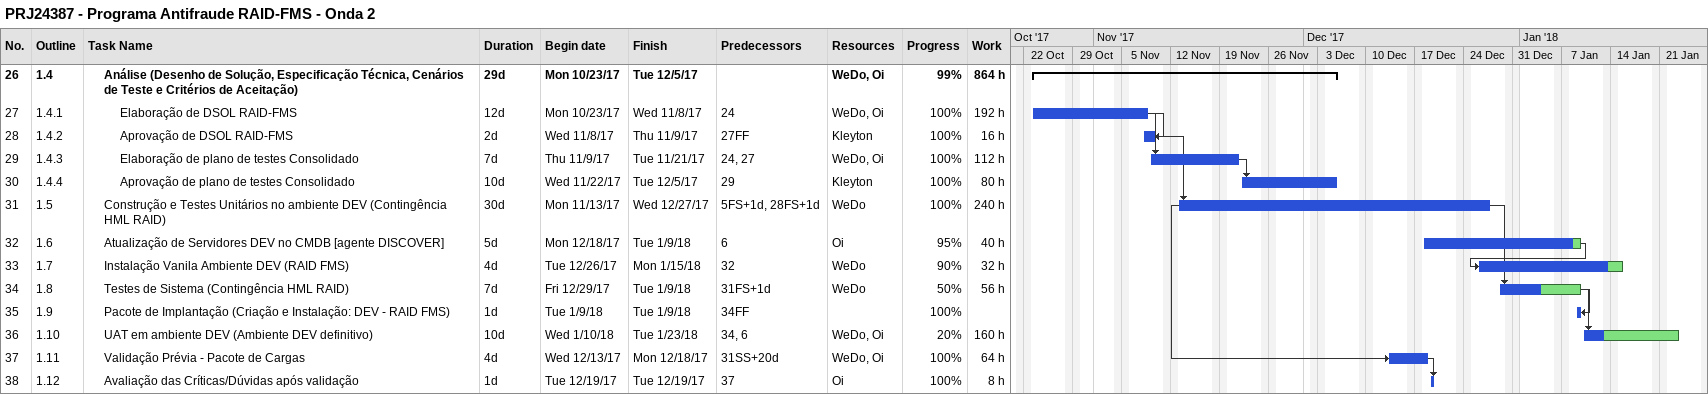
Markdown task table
PRJ24387 - Programa Antifraude RAID-FMS - Onda 2

| ID | WBS | Task | Duration | Start | Finish | Predecessors | Resources | % complete | Work (h) |
|---|---|---|---|---|---|---|---|---|---|
| 26 | 1.4 | **Análise (Desenho de Solução, Especificação Técnica, Cenários de Teste e Critérios de Aceitação)** | 29d | 2017-10-23 | 2017-12-05 |  | WeDo, Oi | 99 | 864 |
| 27 | 1.4.1 | Elaboração de DSOL RAID-FMS | 12d | 2017-10-23 | 2017-11-08 | 24 | WeDo, Oi | 100 | 192 |
| 28 | 1.4.2 | Aprovação de DSOL RAID-FMS | 2d | 2017-11-08 | 2017-11-09 | 27FF | Kleyton | 100 | 16 |
| 29 | 1.4.3 | Elaboração de plano de testes Consolidado | 7d | 2017-11-09 | 2017-11-21 | 24, 27 | WeDo, Oi | 100 | 112 |
| 30 | 1.4.4 | Aprovação de plano de testes Consolidado | 10d | 2017-11-22 | 2017-12-05 | 29 | Kleyton | 100 | 80 |
| 31 | 1.5 | Construção e Testes Unitários no ambiente DEV (Contingência HML RAID) | 30d | 2017-11-13 | 2017-12-27 | 5FS+1d, 28FS+1d | WeDo | 100 | 240 |
| 32 | 1.6 | Atualização de Servidores DEV no CMDB [agente DISCOVER] | 5d | 2017-12-18 | 2018-01-09 | 6 | Oi | 95 | 40 |
| 33 | 1.7 | Instalação Vanila Ambiente DEV (RAID FMS) | 4d | 2017-12-26 | 2018-01-15 | 32 | WeDo | 90 | 32 |
| 34 | 1.8 | Testes de Sistema (Contingência HML RAID) | 7d | 2017-12-29 | 2018-01-09 | 31FS+1d | WeDo | 50 | 56 |
| 35 | 1.9 | Pacote de Implantação (Criação e Instalação: DEV - RAID FMS) | 1d | 2018-01-09 | 2018-01-09 | 34FF |  | 100 |  |
| 36 | 1.10 | UAT em ambiente DEV (Ambiente DEV definitivo) | 10d | 2018-01-10 | 2018-01-23 | 34, 6 | WeDo, Oi | 20 | 160 |
| 37 | 1.11 | Validação Prévia - Pacote de Cargas | 4d | 2017-12-13 | 2017-12-18 | 31SS+20d | WeDo, Oi | 100 | 64 |
| 38 | 1.12 | Avaliação das Críticas/Dúvidas após validação | 1d | 2017-12-19 | 2017-12-19 | 37 | Oi | 100 | 8 |
